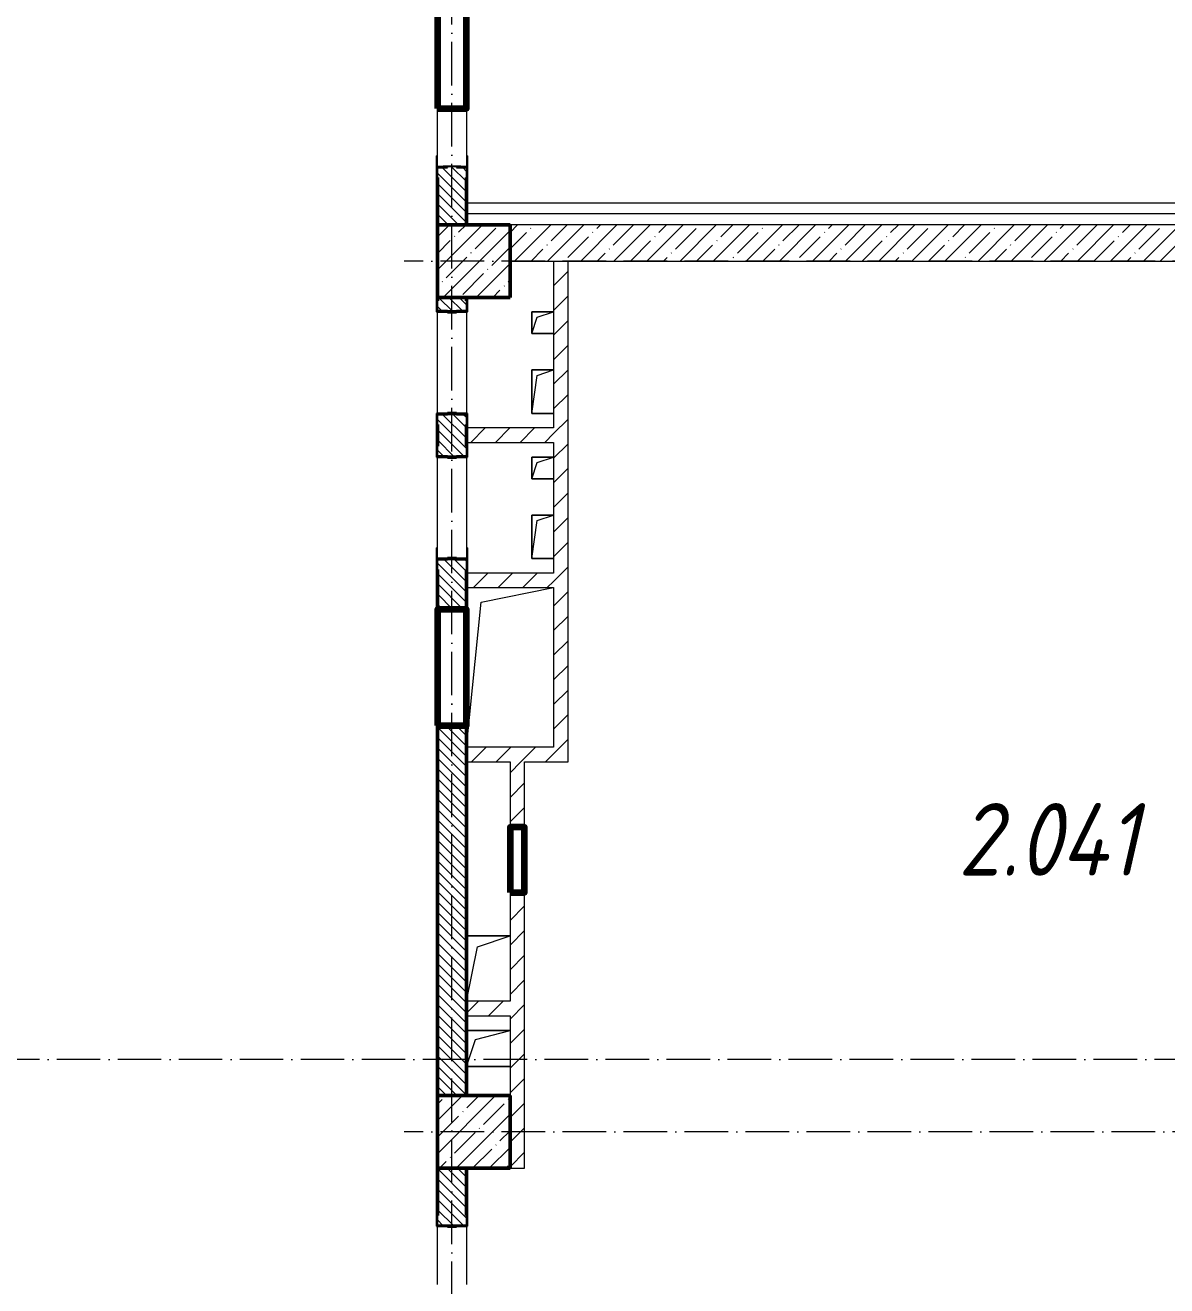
# Model space of a CAD drawing. Header units: millimetres. Extents: x -356862 to 418287, y 0 to 839748.
# Drawn here: x 74819 to 82682, y 459287 to 467972 of the extents above; entities that cross this region are included whole.
import ezdxf

# ---------------------------------------------------------------- set-up
doc = ezdxf.new("R2010")
doc.units = ezdxf.units.MM
doc.linetypes.add('50_200_ШТРИХ_1Т_ш5_п1_п1_', pattern=[700, 500, -100, 0, -100])
for name, color, linetype, lineweight in [('9.7) Заделка 956 шт', 6, 'Continuous', 158), ('A-DETL-____-OTLN-4', 7, 'Continuous', 18), ('A-FLOR-____-OTLN', 7, 'Continuous', 9), ('A-GENM-____-MCUT', 7, 'Continuous', 25), ('A-GENM-____-OTLN', 7, 'Continuous', 9), ('A-GENM-____-OTLN-1', 7, 'Continuous', 25), ('A-WALL-____-MCUT-1', 7, 'Continuous', 9), ('A-WALL-____-MCUT-2', 7, 'Continuous', 50), ('A-WALL-____-PATT-1', 7, 'Continuous', 9), ('A-WALL-FNSH-MCUT-1', 7, 'Continuous', 9), ('I-WALL-____-OTLN', 7, 'Continuous', 9), ('S-COLS-____-MCUT', 7, 'Continuous', 50), ('S-COLS-____-OTLN', 7, 'Continuous', 9), ('S-GRID-____-OTLN-1', 7, '50_200_ШТРИХ_1Т_ш5_п1_п1_', 9), ('Марки помещений', 7, 'Continuous', 9)]:
    doc.layers.add(name, color=color, linetype=linetype, lineweight=lineweight)
doc.styles.add('ISOCPEUR_I_3', font='isocpeui.ttf', dxfattribs={"width": 0.85, "height": 2.2})
pattern_1 = [(135, (-15591.663, 459015.94), (-35.35534, -35.35534), [])]
pattern_2 = [(45, (-15591.66, 459015.94), (-84.85281, 84.85281), [])]

# ---------------------------------------------------------------- blocks, each defined once
blk = doc.blocks.new('BSC_Колонна _Прямоугольная - 500х500-V23-АР1_План отверстий 2 этажа в осях 1-64_А-ГГ')
at = {"layer": 'S-COLS-____-OTLN'}
h = blk.add_hatch(dxfattribs=at)
h.set_pattern_fill('FP_52', color=256, style=0, pattern_type=2)
h.set_pattern_definition([(45, (-93500, -7331.04), (-114.04925, 114.04925), []), (45, (-93385.95, -7331.04), (-114.04925, 114.04925), [201.613, -40.323, 3.353, -36.97])])
h.paths.add_polyline_path([(-250, -250), (250, -250), (250, 250), (-250, 250)], flags=0)
at = {"layer": 'S-COLS-____-MCUT'}
for p, q in [((250, 250), (-250, 250)), ((-250, 250), (-250, -250)), ((250, -250), (250, 250)), ((-250, -250), (250, -250))]:
    blk.add_line(p, q, dxfattribs=at)
blk = doc.blocks.new('BSC_Колонна _Прямоугольная - 500х500-V78-АР1_План отверстий 2 этажа в осях 1-64_А-ГГ')
at = {"layer": 'S-COLS-____-OTLN'}
h = blk.add_hatch(dxfattribs=at)
h.set_pattern_fill('FP_107', color=256, style=0, pattern_type=2)
h.set_pattern_definition([(45, (-93500, -1331.04), (-114.04925, 114.04925), []), (45, (-93385.95, -1331.04), (-114.04925, 114.04925), [201.613, -40.323, 3.353, -36.97])])
h.paths.add_polyline_path([(-250, -250), (250, -250), (250, 250), (-250, 250)], flags=0)
at = {"layer": 'S-COLS-____-MCUT'}
for p, q in [((250, 250), (-250, 250)), ((-250, 250), (-250, -250)), ((250, -250), (250, 250)), ((-250, -250), (250, -250))]:
    blk.add_line(p, q, dxfattribs=at)
blk = doc.blocks.new('Фахверк_СКБ_Уголок - 200_3960-28268576-АР1_План отверстий 2 этажа в осях 1-64_А-ГГ')
at = {"layer": 'A-GENM-____-MCUT'}
for p, q in [((200, 156), (125, 156)), ((125, 156), (125, 81)), ((131, 81), (131, 150)), ((131, 150), (200, 150)), ((200, 150), (200, 156)), ((125, 81), (131, 81)), ((131, 19), (125, 19)), ((125, 19), (125, -56)), ((131, -50), (131, 19)), ((125, -56), (200, -56)), ((200, -50), (131, -50)), ((200, -56), (200, -50))]:
    blk.add_line(p, q, dxfattribs=at)
blk = doc.blocks.new('154_Стойка_СКБ_Уголок - СМ-2480_200-28346303-АР1_План отверстий 2 этажа в осях 1-64_А-ГГ')
at = {"layer": 'A-GENM-____-MCUT'}
for p, q in [((125, 156), (125, 81)), ((200, 156), (125, 156)), ((131, 81), (131, 150)), ((131, 150), (200, 150)), ((200, 150), (200, 156)), ((125, 81), (131, 81)), ((131, 19), (125, 19)), ((125, 19), (125, -56)), ((131, -50), (131, 19)), ((125, -56), (200, -56)), ((200, -50), (131, -50)), ((200, -56), (200, -50))]:
    blk.add_line(p, q, dxfattribs=at)
blk = doc.blocks.new('Стойка_Влож_Полоса боковая - Полоса-28213942-АР1_План отверстий 2 этажа в осях 1-64_А-ГГ')
at = {"layer": 'A-GENM-____-OTLN'}
for p, q in [((-5, 60), (0, 60)), ((-5, -60), (-5, 60)), ((0, 31), (0, -31)), ((0, -60), (-5, -60))]:
    blk.add_line(p, q, dxfattribs=at)
blk = doc.blocks.new('Стойка_Влож_Уголок_Опорный - Уголок-28213941-АР1_План отверстий 2 этажа в осях 1-64_А-ГГ')
at = {"layer": 'A-GENM-____-OTLN'}
for p, q in [((-212, -6), (-212, 0)), ((0, 0), (0, -6)), ((-212, -75), (-212, -6)), ((-212, -6), (-206, -6)), ((-212, -75), (-206, -75)), ((-6, -6), (0, -6)), ((-6, -75), (0, -75)), ((0, -6), (0, -75))]:
    blk.add_line(p, q, dxfattribs=at)
blk = doc.blocks.new('154_Стойка_СКБ_Уголок - СМ-2180_200-28268025-АР1_План отверстий 2 этажа в осях 1-64_А-ГГ')
at = {"layer": 'A-GENM-____-MCUT'}
for p, q in [((125, 156), (125, 81)), ((200, 156), (125, 156)), ((131, 81), (131, 150)), ((131, 150), (200, 150)), ((200, 150), (200, 156)), ((125, 81), (131, 81)), ((131, 19), (125, 19)), ((125, 19), (125, -56)), ((131, -50), (131, 19)), ((125, -56), (200, -56)), ((200, -50), (131, -50)), ((200, -56), (200, -50))]:
    blk.add_line(p, q, dxfattribs=at)
blk = doc.blocks.new('Фахверк_СКБ_Уголок - 200_3960_зеркало-28268689-АР1_План отверстий 2 этажа в осях 1-64_А-ГГ')
at = {"layer": 'A-GENM-____-MCUT'}
for p, q in [((200, 156), (125, 156)), ((125, 156), (125, 81)), ((131, 81), (131, 150)), ((131, 150), (200, 150)), ((200, 150), (200, 156)), ((125, 81), (131, 81)), ((131, 19), (125, 19)), ((125, 19), (125, -56)), ((131, -50), (131, 19)), ((125, -56), (200, -56)), ((200, -50), (131, -50)), ((200, -56), (200, -50))]:
    blk.add_line(p, q, dxfattribs=at)
blk = doc.blocks.new('AR_Отверстие прямоугольное _в плите_ - AR_Отверстие прямоугольное _в плите_-30423627-АР1_План отверстий 2 этажа в осях 1-64_А-ГГ')
at = {"layer": 'A-GENM-____-OTLN'}
for p, q in [((75, 75), (-75, 75)), ((-75, 75), (-75, -75)), ((-75, -75), (-37.5, 37.5)), ((-37.5, 37.5), (75, 75)), ((-75, -75), (75, -75))]:
    blk.add_line(p, q, dxfattribs=at)
blk = doc.blocks.new('AR_Отверстие прямоугольное _в плите_ - AR_Отверстие прямоугольное _в плите_-30423637-АР1_План отверстий 2 этажа в осях 1-64_А-ГГ')
at = {"layer": 'A-GENM-____-OTLN'}
for p, q in [((75, 150), (-75, 150)), ((-75, 150), (-75, -150)), ((-75, -150), (-37.5, 112.5)), ((-37.5, 112.5), (75, 150)), ((-75, -150), (75, -150))]:
    blk.add_line(p, q, dxfattribs=at)
blk = doc.blocks.new('AR_Отверстие прямоугольное _в плите_ - AR_Отверстие прямоугольное _в плите_-30552713-АР1_План отверстий 2 этажа в осях 1-64_А-ГГ')
at = {"layer": 'A-GENM-____-OTLN'}
for p, q in [((-200, 450), (300, 550)), ((-300, -550), (-200, 450))]:
    blk.add_line(p, q, dxfattribs=at)
blk = doc.blocks.new('AR_Отверстие прямоугольное _в плите_ - AR_Отверстие прямоугольное _в плите_-30552572-АР1_План отверстий 2 этажа в осях 1-64_А-ГГ')
at = {"layer": 'A-GENM-____-OTLN'}
for p, q in [((150, 125), (-150, 125)), ((-87.5, 62.5), (150, 125)), ((-150, -125), (-87.5, 62.5)), ((-150, -125), (150, -125))]:
    blk.add_line(p, q, dxfattribs=at)
blk = doc.blocks.new('AR_Отверстие прямоугольное _в плите_ - AR_Отверстие прямоугольное _в плите_-V177-АР1_План отверстий 2 этажа в осях 1-64_А-ГГ')
at = {"layer": 'A-GENM-____-OTLN'}
for p, q in [((150, 225), (-150, 225)), ((-75, 150), (150, 225)), ((-150, -225), (-75, 150))]:
    blk.add_line(p, q, dxfattribs=at)
blk = doc.blocks.new('2этаж')
at = {"layer": 'S-GRID-____-OTLN-1', "color": 251, "ltscale": 0.6, "true_color": 0x636466}
for p, q in [((77758.3, 454533.3), (77758.3, 508896.9)), ((88482.7, 466347), (77429.6, 466347)), ((88359, 460847), (-20260.4, 460847)), ((88482.7, 460347), (77429.6, 460347))]:
    blk.add_line(p, q, dxfattribs=at)

msp = doc.modelspace()

# ---------------------------------------------------------------- hatches: boundary and pattern name
at = {"layer": 'A-WALL-____-PATT-1'}
h = msp.add_hatch(dxfattribs=at)
h.set_pattern_fill('FP_6', color=256, style=0, pattern_type=2)
h.set_pattern_definition(pattern_1)
h.paths.add_polyline_path([(77858.3366, 466596.983), (77858.3366, 466990.983), (77789.3366, 466990.983), (77789.3366, 466996.983), (77727.3366, 466996.983), (77727.3366, 466990.983), (77658.3366, 466990.983), (77658.3366, 466596.983)], flags=0)
h.paths.add_polyline_path([(77789.3366, 468696.983), (77789.3366, 468702.983), (77858.3366, 468702.983), (77858.3366, 469096.983), (77658.3366, 469096.983), (77658.3366, 468702.983), (77727.3366, 468702.983), (77727.3366, 468696.983)], flags=0)
h = msp.add_hatch(dxfattribs=at)
h.set_pattern_fill('FP_25', color=256, style=0, pattern_type=2)
h.set_pattern_definition([(45, (-15591.66, 459015.94), (-114.04925, 114.04925), []), (45, (-15477.61, 459015.94), (-114.04925, 114.04925), [201.612, -40.322, 3.353, -36.97])])
h.paths.add_polyline_path([(85158.3366, 466346.983), (85158.3366, 466596.983), (78158.3366, 466596.983), (78158.3366, 466346.983), (85140.1114, 466346.983)], flags=0)
h = msp.add_hatch(dxfattribs=at)
h.set_pattern_fill('FP_4', color=256, style=0, pattern_type=2)
h.set_pattern_definition(pattern_2)
h.paths.add_polyline_path([(78558.3366, 462996.983), (78558.3366, 466346.983), (78458.3366, 466346.983), (78458.3366, 462996.983)], flags=0)
h = msp.add_hatch(dxfattribs=at)
h.set_pattern_fill('FP_6', color=256, style=0, pattern_type=2)
h.set_pattern_definition(pattern_1)
h.paths.add_polyline_path([(77658.3366, 460596.983), (77858.3366, 460596.983), (77858.3366, 463146.983), (77658.3366, 463146.983)], flags=0)
h.paths.add_polyline_path([(77839.4177, 463946.983), (77858.3366, 463946.983), (77858.0123, 464290.983), (77789.3366, 464290.983), (77789.3366, 464296.983), (77727.3366, 464296.983), (77727.3366, 464290.983), (77658.3366, 464290.983), (77658.3366, 463946.983), (77789.3366, 463946.983)], flags=0)
h.paths.add_polyline_path([(77789.3366, 464996.983), (77789.3366, 465002.983), (77858.3366, 465002.983), (77858.3366, 465290.983), (77789.3366, 465290.983), (77789.3366, 465296.983), (77727.3366, 465296.983), (77727.3366, 465290.983), (77658.3366, 465290.983), (77658.3366, 465002.983), (77727.3366, 465002.983), (77727.3366, 464996.983)], flags=0)
h.paths.add_polyline_path([(77789.3366, 465996.983), (77789.3366, 466002.983), (77858.3366, 466002.983), (77858.3366, 466096.983), (77658.3366, 466096.983), (77658.3366, 466002.983), (77727.3366, 466002.983), (77727.3366, 465996.983)], flags=0)
h = msp.add_hatch(dxfattribs=at)
h.set_pattern_fill('FP_4', color=256, style=0, pattern_type=2)
h.set_pattern_definition(pattern_2)
h.paths.add_polyline_path([(78458.3366, 465096.983), (78458.3366, 465196.983), (77858.3366, 465196.983), (77858.3366, 465096.983), (78070.2543, 465096.983)], flags=0)
h = msp.add_hatch(dxfattribs=at)
h.set_pattern_fill('FP_4', color=256, style=0, pattern_type=2)
h.set_pattern_definition(pattern_2)
h.paths.add_polyline_path([(78458.3366, 464096.983), (78458.3366, 464196.983), (77858.3366, 464196.983), (77858.3366, 464096.983), (78070.2543, 464096.983)], flags=0)
h = msp.add_hatch(dxfattribs=at)
h.set_pattern_fill('FP_4', color=256, style=0, pattern_type=2)
h.set_pattern_definition(pattern_2)
h.paths.add_polyline_path([(77858.3366, 462896.983), (78558.3366, 462896.983), (78558.3366, 462996.983), (77858.3366, 462996.983)], flags=0)
h = msp.add_hatch(dxfattribs=at)
h.set_pattern_fill('FP_4', color=256, style=0, pattern_type=2)
h.set_pattern_definition(pattern_2)
h.paths.add_polyline_path([(78258.3366, 460096.983), (78258.3366, 461996.983), (78158.3366, 461996.983), (78158.3366, 460096.983)], flags=0)
h.paths.add_polyline_path([(78258.3366, 462446.983), (78258.3366, 462896.983), (78158.3366, 462896.983), (78158.3366, 462446.983), (78231.0639, 462446.983)], flags=0)
h = msp.add_hatch(dxfattribs=at)
h.set_pattern_fill('FP_4', color=256, style=0, pattern_type=2)
h.set_pattern_definition(pattern_2)
h.paths.add_polyline_path([(77858.3366, 461146.983), (78158.3366, 461146.983), (78158.3366, 461246.983), (77858.3366, 461246.983)], flags=0)
h = msp.add_hatch(dxfattribs=at)
h.set_pattern_fill('FP_6', color=256, style=0, pattern_type=2)
h.set_pattern_definition(pattern_1)
h.paths.add_polyline_path([(77858.3366, 457596.983), (77858.3366, 457990.983), (77789.3366, 457990.983), (77789.3366, 457996.983), (77727.3366, 457996.983), (77727.3366, 457990.983), (77658.3366, 457990.983), (77658.3366, 457596.983), (77818.3366, 457596.983)], flags=0)
h.paths.add_polyline_path([(77789.3366, 459696.983), (77789.3366, 459702.983), (77858.3366, 459702.983), (77858.3366, 460096.983), (77658.3366, 460096.983), (77658.3366, 459702.983), (77727.3366, 459702.983), (77727.3366, 459696.983)], flags=0)

# ---------------------------------------------------------------- linework, layer by layer
at = {"layer": '9.7) Заделка 956 шт'}
for points in [[(77658.3366, 467396.983), (77858.3366, 467396.983), (77858.3366, 468246.983), (77658.3366, 468246.983)], [(77658.3366, 463146.983), (77858.3366, 463146.983), (77858.3366, 463946.983), (77658.3366, 463946.983)], [(78158.3366, 461996.983), (78258.3366, 461996.983), (78258.3366, 462446.983), (78158.3366, 462446.983)]]:
    msp.add_lwpolyline(points, close=True, dxfattribs=at)
at = {"layer": 'A-DETL-____-OTLN-4'}
for p, q in [((85408.3366, 466746.983), (77858.3366, 466746.983)), ((85408.3366, 466671.983), (77858.3366, 466671.983))]:
    msp.add_line(p, q, dxfattribs=at)
at = {"layer": 'A-FLOR-____-OTLN'}
for p, q in [((78308.3366, 465996.983), (78458.3366, 465996.983)), ((78308.3366, 465846.983), (78308.3366, 465996.983)), ((78458.3366, 465846.983), (78308.3366, 465846.983)), ((78308.3366, 465596.983), (78458.3366, 465596.983)), ((78308.3366, 465296.983), (78308.3366, 465596.983)), ((78458.3366, 465296.983), (78308.3366, 465296.983)), ((78308.3366, 464996.983), (78458.3366, 464996.983)), ((78308.3366, 464846.983), (78308.3366, 464996.983)), ((78458.3366, 464846.983), (78308.3366, 464846.983)), ((78308.3366, 464596.983), (78458.3366, 464596.983)), ((78308.3366, 464296.983), (78308.3366, 464596.983)), ((78458.3366, 464296.983), (78308.3366, 464296.983)), ((77858.3366, 461696.983), (78158.3366, 461696.983)), ((77858.3366, 461046.983), (78158.3366, 461046.983)), ((78158.3366, 460796.983), (77858.3366, 460796.983))]:
    msp.add_line(p, q, dxfattribs=at)
at = {"layer": 'A-WALL-____-MCUT-1'}
for p, q in [((85158.3366, 466596.983), (78158.3366, 466596.983)), ((78158.3366, 466346.983), (85158.3366, 466346.983))]:
    msp.add_line(p, q, dxfattribs=at)
at = {"layer": 'A-WALL-____-MCUT-2'}
for p, q in [((77658.3366, 466921.983), (77658.3366, 466596.983)), ((77858.3366, 466596.983), (77858.3366, 466921.983)), ((77658.3366, 466096.983), (77658.3366, 466071.983)), ((77858.3366, 466071.983), (77858.3366, 466096.983)), ((77727.3366, 465996.983), (77789.3366, 465996.983)), ((77789.3366, 465296.983), (77727.3366, 465296.983)), ((77658.3366, 465221.983), (77658.3366, 465071.983)), ((77858.3366, 465071.983), (77858.3366, 465221.983)), ((77727.3366, 464996.983), (77789.3366, 464996.983)), ((77658.3366, 464221.983), (77658.3366, 463946.983)), ((77789.3366, 464296.983), (77727.3366, 464296.983)), ((77858.3366, 463946.983), (77858.3366, 464221.983)), ((77658.3366, 463146.983), (77658.3366, 460596.983)), ((77858.3366, 460596.983), (77858.3366, 463146.983)), ((77658.3366, 460096.983), (77658.3366, 459771.983)), ((77858.3366, 459771.983), (77858.3366, 460096.983)), ((77727.3366, 459696.983), (77789.3366, 459696.983))]:
    msp.add_line(p, q, dxfattribs=at)
at = {"layer": 'A-WALL-FNSH-MCUT-1'}
for p, q in [((78458.3366, 466346.983), (78458.3366, 465196.983)), ((78558.3366, 462896.983), (78558.3366, 466346.983)), ((78458.3366, 465196.983), (77858.3366, 465196.983)), ((77858.3366, 465096.983), (78458.3366, 465096.983)), ((78458.3366, 465096.983), (78458.3366, 464196.983)), ((78458.3366, 464196.983), (77858.3366, 464196.983)), ((77858.3366, 464096.983), (78458.3366, 464096.983)), ((78458.3366, 464096.983), (78458.3366, 462996.983)), ((78458.3366, 462996.983), (77858.3366, 462996.983)), ((77858.3366, 462896.983), (78158.3366, 462896.983)), ((78158.3366, 462896.983), (78158.3366, 462446.983)), ((78258.3366, 462446.983), (78258.3366, 462896.983)), ((78258.3366, 462896.983), (78558.3366, 462896.983)), ((78158.3366, 461996.983), (78158.3366, 461246.983)), ((78258.3366, 460096.983), (78258.3366, 461996.983)), ((78158.3366, 461246.983), (77858.3366, 461246.983)), ((77858.3366, 461146.983), (78158.3366, 461146.983)), ((78158.3366, 461146.983), (78158.3366, 460596.983)), ((78158.3366, 460096.983), (78258.3366, 460096.983))]:
    msp.add_line(p, q, dxfattribs=at)
at = {"layer": 'I-WALL-____-OTLN'}
for p, q in [((77658.3366, 466996.983), (77658.3366, 467396.983)), ((77858.3366, 467396.983), (77858.3366, 466996.983)), ((77658.3366, 465296.983), (77658.3366, 465996.983)), ((77858.3366, 465996.983), (77858.3366, 465296.983)), ((77658.3366, 464296.983), (77658.3366, 464996.983)), ((77858.3366, 464996.983), (77858.3366, 464296.983)), ((77658.3366, 459296.983), (77658.3366, 459696.983)), ((77858.3366, 459696.983), (77858.3366, 459296.983))]:
    msp.add_line(p, q, dxfattribs=at)
at = {"layer": 'S-GRID-____-OTLN-1', "color": 251, "ltscale": 0.6, "true_color": 0x636466}
for p, q in [((77758.3366, 454533.3346), (77758.3366, 508896.9006)), ((77758.3366, 454533.3346), (77758.3366, 508896.9006)), ((88482.7432, 466346.983), (77429.601, 466346.983)), ((88482.7432, 466346.983), (77429.601, 466346.983)), ((88358.9537, 460846.983), (-20260.4336, 460846.983)), ((88358.9537, 460846.983), (-20260.4336, 460846.983)), ((88482.7432, 460346.983), (77429.601, 460346.983)), ((88482.7432, 460346.983), (77429.601, 460346.983))]:
    msp.add_line(p, q, dxfattribs=at)

# ---------------------------------------------------------------- block references
at = {"color": 18, "true_color": 0x000000}
msp.add_blockref('2этаж', (0, 0), dxfattribs=at)
at = {"layer": 'A-GENM-____-OTLN'}
for name, p, rotation in [('Стойка_Влож_Уголок_Опорный - Уголок-28213941-АР1_План отверстий 2 этажа в осях 1-64_А-ГГ', (77652.3366, 466996.983), 180), ('Стойка_Влож_Полоса боковая - Полоса-28213942-АР1_План отверстий 2 этажа в осях 1-64_А-ГГ', (77758.3366, 466996.983), 269.9999999999999), ('Стойка_Влож_Уголок_Опорный - Уголок-28213941-АР1_План отверстий 2 этажа в осях 1-64_А-ГГ', (77652.3366, 464296.983), 180)]:
    msp.add_blockref(name, p, dxfattribs=dict(at, rotation=rotation))
for name, p in [('AR_Отверстие прямоугольное _в плите_ - AR_Отверстие прямоугольное _в плите_-30423627-АР1_План отверстий 2 этажа в осях 1-64_А-ГГ', (78383.3366, 465921.983)), ('AR_Отверстие прямоугольное _в плите_ - AR_Отверстие прямоугольное _в плите_-30423637-АР1_План отверстий 2 этажа в осях 1-64_А-ГГ', (78383.3366, 465446.983)), ('AR_Отверстие прямоугольное _в плите_ - AR_Отверстие прямоугольное _в плите_-30423627-АР1_План отверстий 2 этажа в осях 1-64_А-ГГ', (78383.3366, 464921.983)), ('AR_Отверстие прямоугольное _в плите_ - AR_Отверстие прямоугольное _в плите_-30423637-АР1_План отверстий 2 этажа в осях 1-64_А-ГГ', (78383.3366, 464446.983)), ('AR_Отверстие прямоугольное _в плите_ - AR_Отверстие прямоугольное _в плите_-30552713-АР1_План отверстий 2 этажа в осях 1-64_А-ГГ', (78158.3366, 463546.983)), ('AR_Отверстие прямоугольное _в плите_ - AR_Отверстие прямоугольное _в плите_-V177-АР1_План отверстий 2 этажа в осях 1-64_А-ГГ', (78008.3366, 461471.983)), ('AR_Отверстие прямоугольное _в плите_ - AR_Отверстие прямоугольное _в плите_-30552572-АР1_План отверстий 2 этажа в осях 1-64_А-ГГ', (78008.3366, 460921.983))]:
    msp.add_blockref(name, p, dxfattribs=at)
at = {"layer": 'A-GENM-____-OTLN-1'}
for name, p, rotation in [('154_Стойка_СКБ_Уголок - СМ-2480_200-28346303-АР1_План отверстий 2 этажа в осях 1-64_А-ГГ', (77708.3366, 467121.983), 269.9999999999999), ('Фахверк_СКБ_Уголок - 200_3960_зеркало-28268689-АР1_План отверстий 2 этажа в осях 1-64_А-ГГ', (77808.3366, 465871.983), 89.9999999999999), ('Фахверк_СКБ_Уголок - 200_3960-28268576-АР1_План отверстий 2 этажа в осях 1-64_А-ГГ', (77708.3366, 465421.983), 269.9999999999999), ('Фахверк_СКБ_Уголок - 200_3960_зеркало-28268689-АР1_План отверстий 2 этажа в осях 1-64_А-ГГ', (77808.3366, 464871.983), 89.9999999999999), ('154_Стойка_СКБ_Уголок - СМ-2180_200-28268025-АР1_План отверстий 2 этажа в осях 1-64_А-ГГ', (77708.3366, 464421.983), 269.9999999999999), ('Фахверк_СКБ_Уголок - 200_3960-28268576-АР1_План отверстий 2 этажа в осях 1-64_А-ГГ', (77808.3366, 459571.983), 89.9999999999999)]:
    msp.add_blockref(name, p, dxfattribs=dict(at, rotation=rotation))
at = {"layer": 'S-COLS-____-OTLN'}
for name, p in [('BSC_Колонна _Прямоугольная - 500х500-V23-АР1_План отверстий 2 этажа в осях 1-64_А-ГГ', (77908.3366, 466346.983)), ('BSC_Колонна _Прямоугольная - 500х500-V78-АР1_План отверстий 2 этажа в осях 1-64_А-ГГ', (77908.3366, 460346.983))]:
    msp.add_blockref(name, p, dxfattribs=at)

# ---------------------------------------------------------------- texts
at = {"layer": 'Марки помещений', "insert": (81245.2291, 462612.7423), "char_height": 500, "width": 769.62, "attachment_point": 1, "style": 'ISOCPEUR_I_3'}
msp.add_mtext('2.041', dxfattribs=at)

doc.saveas('drawing.dxf')
